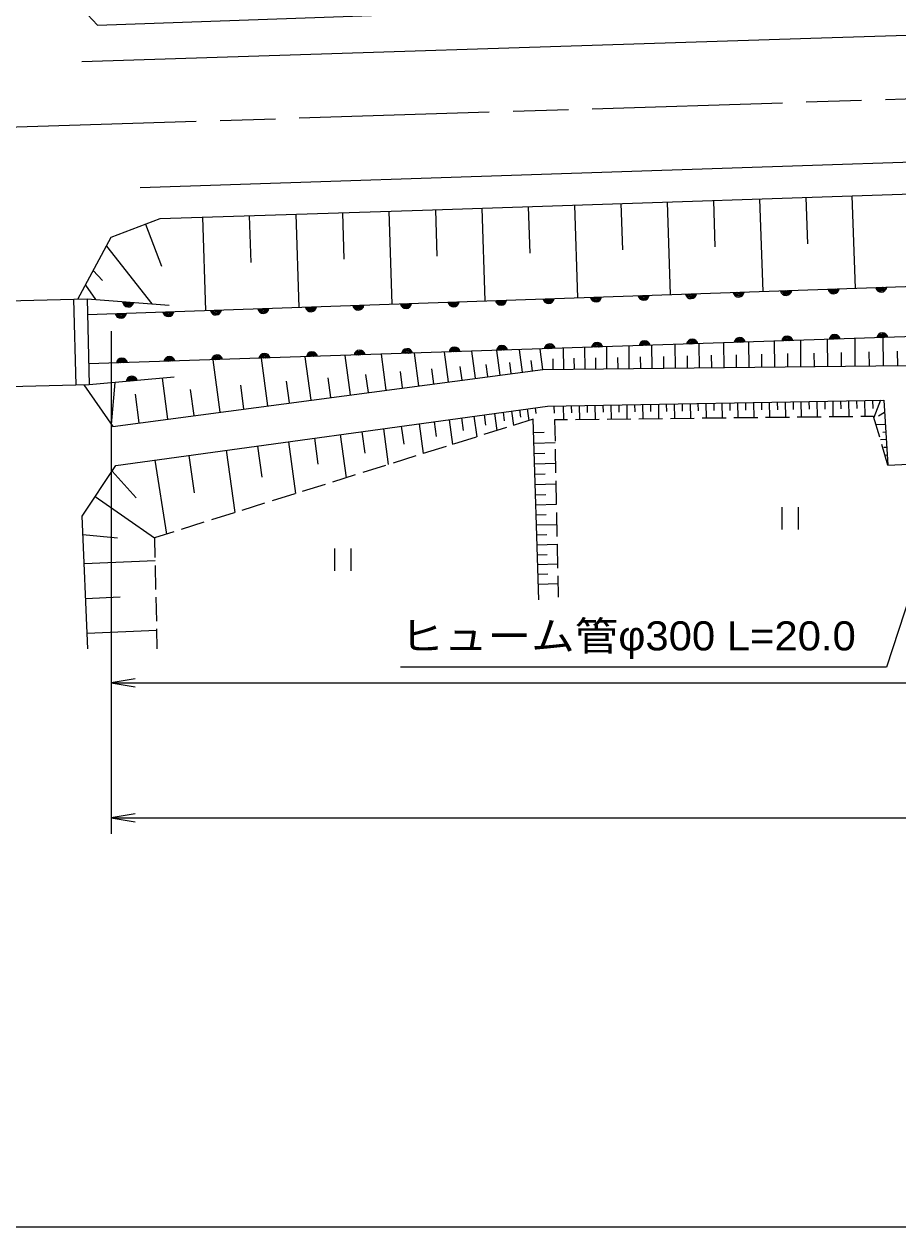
# Model space of a CAD drawing. Units: millimetres, scale not verified. Extents: x 40000 to 680000, y 20000 to 380000.
# Drawn here: x 271890 to 327028, y 205000 to 280858 of the extents above; entities that cross this region are included whole.
import ezdxf
from ezdxf.enums import TextEntityAlignment as Align

# ---------------------------------------------------------------- set-up
doc = ezdxf.new("R2010")
doc.units = ezdxf.units.MM
doc.header["$LTSCALE"] = 1000
doc.linetypes.add('CHAIN', pattern=[18.5, 12, -1.5, 3.5, -1.5])
for name, color, linetype, lineweight in [('M-BMK', 2, 'CHAIN', 13), ('M-STR-HTXT', 7, 'Continuous', 13), ('M-TTL-BAND', 7, 'Continuous', 25), ('M-WORK', 1, 'Continuous', 13)]:
    doc.layers.add(name, color=color, linetype=linetype, lineweight=lineweight)
doc.styles.add('ＭＳ Ｐゴシック', font='')
doc.styles.get('ＭＳ Ｐゴシック').set_extended_font_data('MS PGothic')

# ---------------------------------------------------------------- blocks, each defined once
blk = doc.blocks.new('open_arrow')
at = {"color": 0, "linetype": 'Continuous', "lineweight": -2}
blk.add_lwpolyline([(7.5, 1.25), (0, 0), (7.5, -1.25)], dxfattribs=at)

msp = doc.modelspace()

# ---------------------------------------------------------------- linework, layer by layer
at = {"layer": 'M-BMK'}
msp.add_line((270760, 274356), (370370, 277490), dxfattribs=at)
at = {"layer": 'M-STR-HTXT'}
for p, q in [((277394, 261496), (277394, 229800)), ((277394, 239310), (456469, 239310)), ((277394, 230800), (456469, 230800))]:
    msp.add_line(p, q, dxfattribs=at)
msp.add_lwpolyline([(338756, 278321), (326297, 240309), (295633, 240309)], dxfattribs=at)
at = {"layer": 'M-TTL-BAND'}
msp.add_line((40000, 205000), (579000, 205000), dxfattribs=at)
at = {"layer": 'M-WORK'}
for p, q in [((303698, 269340), (303795, 266416)), ((306622, 269437), (306816, 263595)), ((309543, 269534), (309640, 266613)), ((312464, 269631), (312658, 263796)), ((315382, 269728), (315479, 266811)), ((318300, 269825), (318493, 263997)), ((321214, 269922), (321311, 267008)), ((324128, 270019), (324321, 264197)), ((283150, 268678), (283337, 262788)), ((286095, 268771), (286188, 265826)), ((289040, 268865), (289226, 262990)), ((291977, 268958), (292070, 266021)), ((294914, 269052), (295100, 263192)), ((297844, 269146), (297941, 266216)), ((300773, 269243), (300967, 263394)), ((279559, 268247), (280566, 265587)), ((277087, 266856), (279942, 263207)), ((276258, 265317), (276846, 264679)), ((275758, 264387), (276406, 263480)), ((275900, 262532), (334063, 264532)), ((275171, 258084), (275039, 263500)), ((275876, 263521), (281042, 263122)), ((334127, 261349), (275975, 259422)), ((322603, 259272), (322585, 260966)), ((324336, 259291), (324318, 261024)), ((326109, 259309), (326091, 261082)), ((300376, 258519), (300151, 260223)), ((301927, 258725), (301721, 260275)), ((303337, 258912), (303150, 260322)), ((304621, 259082), (304451, 260365)), ((305938, 259097), (305924, 260414)), ((307286, 259111), (307272, 260459)), ((308665, 259126), (308650, 260505)), ((310076, 259140), (310061, 260551)), ((311519, 259156), (311504, 260599)), ((312996, 259171), (312981, 260648)), ((314507, 259187), (314491, 260698)), ((316053, 259203), (316037, 260749)), ((317635, 259220), (317618, 260802)), ((319253, 259237), (319236, 260855)), ((320909, 259254), (320891, 260910)), ((327016, 259319), (327007, 260226)), ((284265, 256384), (283828, 259682)), ((287266, 256782), (286868, 259783)), ((289997, 257144), (289635, 259874)), ((292482, 257473), (292152, 259958)), ((294743, 257773), (294443, 260034)), ((296800, 258045), (296528, 260103)), ((298673, 258293), (298425, 260166)), ((302632, 258818), (302539, 259523)), ((303979, 258997), (303894, 259638)), ((305280, 259090), (305273, 259749)), ((306612, 259104), (306605, 259778)), ((307975, 259118), (307968, 259808)), ((309370, 259133), (309363, 259838)), ((310798, 259148), (310790, 259870)), ((312258, 259163), (312250, 259902)), ((313752, 259179), (313744, 259935)), ((315280, 259195), (315272, 259968)), ((316844, 259212), (316836, 260003)), ((318444, 259228), (318435, 260038)), ((320081, 259246), (320072, 260074)), ((321756, 259263), (321747, 260110)), ((323469, 259281), (323460, 260148)), ((325223, 259300), (325213, 260186)), ((293612, 257623), (293462, 258753)), ((295772, 257909), (295635, 258938)), ((297737, 258169), (297612, 259105)), ((299525, 258406), (299412, 259258)), ((301152, 258622), (301049, 259397)), ((281369, 258596), (276007, 258104)), ((277401, 255599), (277637, 258254)), ((280967, 255947), (280625, 258528)), ((285766, 256583), (285567, 258083)), ((288631, 256963), (288451, 258328)), ((291239, 257308), (291075, 258551)), ((279155, 255707), (278915, 257519)), ((282616, 256165), (282398, 257814)), ((302652, 256452), (302776, 255551)), ((303148, 256521), (303210, 256070)), ((303643, 256589), (303744, 255854)), ((304138, 256657), (304189, 256290)), ((305321, 256771), (305329, 256329)), ((305912, 256781), (305928, 255898)), ((306412, 256790), (306420, 256348)), ((306912, 256799), (306928, 255909)), ((307412, 256808), (307420, 256363)), ((307912, 256817), (307928, 255920)), ((308412, 256826), (308420, 256377)), ((308912, 256835), (308928, 255930)), ((309412, 256844), (309420, 256392)), ((309912, 256853), (309928, 255941)), ((310412, 256862), (310420, 256406)), ((310912, 256871), (310928, 255952)), ((311412, 256880), (311420, 256420)), ((311911, 256888), (311928, 255963)), ((312411, 256897), (312420, 256435)), ((312911, 256906), (312928, 255974)), ((313411, 256915), (313420, 256449)), ((313911, 256924), (313928, 255985)), ((314411, 256933), (314419, 256464)), ((314911, 256942), (314928, 255996)), ((315411, 256951), (315419, 256478)), ((315911, 256960), (315928, 256007)), ((316411, 256969), (316419, 256493)), ((316911, 256978), (316928, 256018)), ((317411, 256987), (317419, 256507)), ((317910, 256996), (317928, 256029)), ((318410, 257005), (318419, 256521)), ((318910, 257014), (318928, 256040)), ((319410, 257023), (319419, 256536)), ((319910, 257032), (319928, 256051)), ((320410, 257040), (320419, 256550)), ((320910, 257049), (320928, 256062)), ((321410, 257058), (321419, 256565)), ((321910, 257067), (321928, 256073)), ((322410, 257076), (322419, 256579)), ((322910, 257085), (322928, 256084)), ((323410, 257094), (323419, 256594)), ((323911, 257103), (323929, 256095)), ((324415, 257112), (324424, 256608)), ((324919, 257121), (324937, 256106)), ((325426, 257130), (325435, 256623)), ((325934, 257139), (325512, 256050)), ((296822, 255650), (297081, 253769)), ((297762, 255780), (297892, 254839)), ((298703, 255909), (298918, 254344)), ((299485, 256017), (299593, 255234)), ((300268, 256124), (300447, 254823)), ((300919, 256214), (301008, 255563)), ((301569, 256303), (301718, 255220)), ((302111, 256378), (302185, 255836)), ((304020, 255940), (302807, 255561)), ((304370, 244545), (304020, 255940)), ((306179, 255900), (305363, 255891)), ((305363, 255891), (305390, 254550)), ((308179, 255922), (306679, 255906)), ((310179, 255944), (308679, 255928)), ((312179, 255966), (310679, 255950)), ((314179, 255988), (312679, 255972)), ((316179, 256010), (314679, 255994)), ((318179, 256032), (316679, 256016)), ((320178, 256054), (318678, 256037)), ((322178, 256076), (320678, 256059)), ((324178, 256098), (322678, 256081)), ((325494, 256112), (324678, 256103)), ((325874, 254815), (325494, 256112)), ((326187, 256361), (325809, 256129)), ((291843, 254965), (292217, 252248)), ((293202, 255152), (293389, 253794)), ((294561, 255339), (294872, 253078)), ((295691, 255495), (295847, 254364)), ((302330, 255412), (300899, 254964)), ((304046, 255091), (304709, 255112)), ((326235, 255610), (325649, 255584)), ((326266, 255111), (326083, 255100)), ((286613, 254246), (286883, 252283)), ((288576, 254516), (289026, 251249)), ((290210, 254741), (290434, 253107)), ((298513, 254217), (297081, 253770)), ((300421, 254815), (298990, 254367)), ((304066, 254429), (305392, 254469)), ((326294, 254661), (325926, 254638)), ((326396, 253039), (326015, 254336)), ((326325, 254162), (326141, 254151)), ((282289, 253651), (282614, 251291)), ((284650, 253976), (285190, 250049)), ((296604, 253620), (295172, 253172)), ((304086, 253773), (304742, 253793)), ((305400, 254050), (305429, 252550)), ((326357, 253663), (326215, 253654)), ((277452, 252668), (278956, 250972)), ((280140, 253356), (280873, 248699)), ((294695, 253023), (293264, 252575)), ((304107, 253118), (305417, 253158)), ((326388, 253164), (326317, 253160)), ((292786, 252426), (291355, 251978)), ((304126, 252469), (304775, 252489)), ((304146, 251821), (305443, 251861)), ((305439, 252051), (305469, 250551)), ((288969, 251232), (287537, 250784)), ((290878, 251829), (289446, 251381)), ((304166, 251179), (304807, 251199)), ((276379, 251058), (280121, 248463)), ((287060, 250634), (285628, 250186)), ((304186, 250538), (305468, 250577)), ((319704, 250392), (319704, 248992)), ((320754, 248992), (320754, 250392)), ((285151, 250037), (283720, 249589)), ((304205, 249904), (304840, 249923)), ((305479, 250051), (305508, 248551)), ((281334, 248843), (280121, 248463)), ((283243, 249440), (281811, 248992)), ((304225, 249269), (305494, 249308)), ((275599, 248669), (277778, 248450)), ((280121, 248463), (280149, 247208)), ((304244, 248642), (304871, 248661)), ((291472, 247783), (291472, 246383)), ((292522, 246383), (292522, 247783)), ((304263, 248014), (305518, 248053)), ((304282, 247393), (304903, 247412)), ((305518, 248051), (305548, 246552)), ((275678, 246833), (280153, 247025)), ((280160, 246708), (280193, 245209)), ((304301, 246772), (305543, 246811)), ((304320, 246158), (304934, 246177)), ((305558, 246052), (305584, 244710)), ((304339, 245544), (305567, 245582)), ((275772, 244641), (277964, 244735)), ((280204, 244709), (280237, 243209)), ((275866, 242449), (280249, 242638)), ((280248, 242709), (280275, 241454))]:
    msp.add_line(p, q, dxfattribs=at)
for points in [[(273612, 304171), (273841, 292862), (273999, 284354), (274943, 282489), (276526, 280784), (306921, 281866), (346795, 283164), (369684, 283892), (371369, 286084), (371888, 290149)], [(275541, 278504), (321540, 279965), (346414, 280752), (367755, 281497)], [(454138, 276501), (370376, 273551), (279207, 270527)], [(275284, 263506), (277394, 267427), (280474, 268593), (297038, 269119), (334857, 270375), (371802, 271521), (413807, 273023), (455467, 274351), (456469, 273972), (457181, 273268), (457892, 271690), (458578, 269200)], [(275657, 258096), (277481, 255485), (304632, 259083), (337088, 259425), (359158, 260223), (380945, 261001), (389472, 261344), (395018, 260988), (418239, 261985), (446874, 263128), (458745, 263800)], [(326396, 253039), (329469, 253183), (329248, 257195), (338640, 257118), (350143, 257541), (362990, 258149), (377576, 258784), (389686, 259336), (395392, 258894), (410907, 259778), (424775, 260459), (435846, 260854), (449668, 261130), (453625, 261112), (458042, 260284), (460417, 258775), (460868, 247962)], [(275909, 241450), (275550, 249815), (277685, 253018), (304913, 256763), (326138, 257143), (326396, 253039)]]:
    msp.add_lwpolyline(points, dxfattribs=at)
msp.add_lwpolyline([(268293, 263337), (275876, 263521), (276007, 258104), (268424, 257920)], close=True, dxfattribs=at)
for centre, radius, start, end in [((319970, 264102), 354, 190.76668, 353.17186), ((319970, 264102), 283, 192.99072, 350.94782), ((319970, 264102), 212, 196.73705, 347.2015), ((319970, 264102), 142, 204.44878, 339.48977), ((319970, 264102), 100, 214.76644, 329.1721), ((322969, 264205), 354, 190.76668, 353.17186), ((322969, 264205), 283, 192.99072, 350.94782), ((322969, 264205), 212, 196.73705, 347.2015), ((322969, 264205), 142, 204.44878, 339.48977), ((322969, 264205), 100, 214.76644, 329.1721), ((325967, 264308), 354, 190.76668, 353.17186), ((325967, 264308), 283, 192.99072, 350.94782), ((325967, 264308), 212, 196.73705, 347.2015), ((325967, 264308), 142, 204.44878, 339.48977), ((325967, 264308), 100, 214.76644, 329.1721), ((278463, 263375), 354, 184.3852, 346.79038), ((278463, 263375), 283, 186.60924, 344.56634), ((278463, 263375), 212, 190.35556, 340.82001), ((278463, 263375), 142, 198.06729, 333.10828), ((278463, 263375), 100, 208.38495, 322.79062), ((295985, 263277), 354, 190.76668, 353.17186), ((295985, 263277), 283, 192.99072, 350.94782), ((295985, 263277), 212, 196.73705, 347.2015), ((295985, 263277), 142, 204.44878, 339.48977), ((298983, 263380), 354, 190.76668, 353.17186), ((298983, 263380), 283, 192.99072, 350.94782), ((298983, 263380), 212, 196.73705, 347.2015), ((298983, 263380), 142, 204.44878, 339.48977), ((298983, 263380), 100, 214.76644, 329.1721), ((301981, 263483), 354, 190.76668, 353.17186), ((301981, 263483), 283, 192.99072, 350.94782), ((301981, 263483), 212, 196.73705, 347.2015), ((301981, 263483), 142, 204.44878, 339.48977), ((301981, 263483), 100, 214.76644, 329.1721), ((304979, 263586), 354, 190.76668, 353.17186), ((304979, 263586), 283, 192.99072, 350.94782), ((304979, 263586), 212, 196.73705, 347.2015), ((304979, 263586), 142, 204.44878, 339.48977), ((304979, 263586), 100, 214.76644, 329.1721), ((307977, 263689), 354, 190.76668, 353.17186), ((307977, 263689), 283, 192.99072, 350.94782), ((307977, 263689), 212, 196.73705, 347.2015), ((307977, 263689), 142, 204.44878, 339.48977), ((307977, 263689), 100, 214.76644, 329.1721), ((310976, 263792), 354, 190.76668, 353.17186), ((310976, 263792), 283, 192.99072, 350.94782), ((310976, 263792), 212, 196.73705, 347.2015), ((310976, 263792), 142, 204.44878, 339.48977), ((310976, 263792), 100, 214.76644, 329.1721), ((313974, 263896), 354, 190.76668, 353.17186), ((313974, 263896), 283, 192.99072, 350.94782), ((313974, 263896), 212, 196.73705, 347.2015), ((313974, 263896), 142, 204.44878, 339.48977), ((313974, 263896), 100, 214.76644, 329.1721), ((316972, 263999), 354, 190.76668, 353.17186), ((316972, 263999), 283, 192.99072, 350.94782), ((316972, 263999), 212, 196.73705, 347.2015), ((316972, 263999), 142, 204.44878, 339.48977), ((316972, 263999), 100, 214.76644, 329.1721), ((277995, 262658), 354, 190.76668, 353.17186), ((277995, 262658), 283, 192.99072, 350.94782), ((277995, 262658), 212, 196.73705, 347.2015), ((277995, 262658), 142, 204.44878, 339.48977), ((277995, 262658), 100, 214.76644, 329.1721), ((280993, 262762), 354, 190.76668, 353.17186), ((280993, 262762), 283, 192.99072, 350.94782), ((280993, 262762), 212, 196.73705, 347.2015), ((280993, 262762), 142, 204.44878, 339.48977), ((280993, 262762), 100, 214.76644, 329.1721), ((283992, 262865), 354, 190.76668, 353.17186), ((283992, 262865), 283, 192.99072, 350.94782), ((283992, 262865), 212, 196.73705, 347.2015), ((283992, 262865), 142, 204.44878, 339.48977), ((283992, 262865), 100, 214.76644, 329.1721), ((286990, 262968), 354, 190.76668, 353.17186), ((286990, 262968), 283, 192.99072, 350.94782), ((286990, 262968), 212, 196.73705, 347.2015), ((286990, 262968), 142, 204.44878, 339.48977), ((286990, 262968), 100, 214.76644, 329.1721), ((289988, 263071), 354, 190.76668, 353.17186), ((289988, 263071), 283, 192.99072, 350.94782), ((289988, 263071), 212, 196.73705, 347.2015), ((289988, 263071), 142, 204.44878, 339.48977), ((289988, 263071), 100, 214.76644, 329.1721), ((292986, 263174), 354, 190.76668, 353.17186), ((292986, 263174), 283, 192.99072, 350.94782), ((292986, 263174), 212, 196.73705, 347.2015), ((292986, 263174), 142, 204.44878, 339.48977), ((292986, 263174), 100, 214.76644, 329.1721), ((295985, 263277), 100, 214.76644, 329.1721), ((314048, 260629), 354, 10.69547, 173.10065), ((317046, 260729), 354, 10.69547, 173.10065), ((317046, 260729), 283, 12.91951, 170.87661), ((320045, 260828), 354, 10.69547, 173.10065), ((320045, 260828), 283, 12.91951, 170.87661), ((320045, 260828), 212, 16.66583, 167.13028), ((320045, 260828), 142, 24.37756, 159.41855), ((323043, 260927), 354, 10.69547, 173.10065), ((323043, 260927), 283, 12.91951, 170.87661), ((323043, 260927), 212, 16.66583, 167.13028), ((323043, 260927), 142, 24.37756, 159.41855), ((323043, 260927), 100, 34.69523, 149.10089), ((326041, 261027), 354, 10.69547, 173.10065), ((326041, 261027), 283, 12.91951, 170.87661), ((326041, 261027), 212, 16.66583, 167.13028), ((326041, 261027), 142, 24.37756, 159.41855), ((326041, 261027), 100, 34.69523, 149.10089), ((293059, 259934), 354, 10.69547, 173.10065), ((293059, 259934), 283, 12.91951, 170.87661), ((296058, 260033), 354, 10.69547, 173.10065), ((296058, 260033), 283, 12.91951, 170.87661), ((296058, 260033), 212, 16.66583, 167.13028), ((299056, 260132), 354, 10.69547, 173.10065), ((299056, 260132), 283, 12.91951, 170.87661), ((299056, 260132), 212, 16.66583, 167.13028), ((299056, 260132), 142, 24.37756, 159.41855), ((299056, 260132), 100, 34.69523, 149.10089), ((302054, 260232), 354, 10.69547, 173.10065), ((302054, 260232), 283, 12.91951, 170.87661), ((302054, 260232), 212, 16.66583, 167.13028), ((302054, 260232), 142, 24.37756, 159.41855), ((302054, 260232), 100, 34.69523, 149.10089), ((305053, 260331), 354, 10.69547, 173.10065), ((305053, 260331), 283, 12.91951, 170.87661), ((305053, 260331), 212, 16.66583, 167.13028), ((305053, 260331), 142, 24.37756, 159.41855), ((305053, 260331), 100, 34.69523, 149.10089), ((308051, 260430), 354, 10.69547, 173.10065), ((308051, 260430), 283, 12.91951, 170.87661), ((308051, 260430), 212, 16.66583, 167.13028), ((308051, 260430), 142, 24.37756, 159.41855), ((308051, 260430), 100, 34.69523, 149.10089), ((311050, 260530), 354, 10.69547, 173.10065), ((311050, 260530), 283, 12.91951, 170.87661), ((311050, 260530), 212, 16.66583, 167.13028), ((311050, 260530), 142, 24.37756, 159.41855), ((311050, 260530), 100, 34.69523, 149.10089), ((314048, 260629), 283, 12.91951, 170.87661), ((314048, 260629), 212, 16.66583, 167.13028), ((314048, 260629), 142, 24.37756, 159.41855), ((314048, 260629), 100, 34.69523, 149.10089), ((317046, 260729), 212, 16.66583, 167.13028), ((317046, 260729), 142, 24.37756, 159.41855), ((317046, 260729), 100, 34.69523, 149.10089), ((320045, 260828), 100, 34.69523, 149.10089), ((278068, 259437), 354, 10.69547, 173.10065), ((278068, 259437), 283, 12.91951, 170.87661), ((278068, 259437), 212, 16.66583, 167.13028), ((278068, 259437), 142, 24.37756, 159.41855), ((278068, 259437), 100, 34.69523, 149.10089), ((281066, 259536), 354, 10.69547, 173.10065), ((281066, 259536), 283, 12.91951, 170.87661), ((281066, 259536), 212, 16.66583, 167.13028), ((281066, 259536), 142, 24.37756, 159.41855), ((281066, 259536), 100, 34.69523, 149.10089), ((284064, 259636), 354, 10.69547, 173.10065), ((284064, 259636), 283, 12.91951, 170.87661), ((284064, 259636), 212, 16.66583, 167.13028), ((284064, 259636), 142, 24.37756, 159.41855), ((284064, 259636), 100, 34.69523, 149.10089), ((287063, 259735), 354, 10.69547, 173.10065), ((287063, 259735), 283, 12.91951, 170.87661), ((287063, 259735), 212, 16.66583, 167.13028), ((287063, 259735), 142, 24.37756, 159.41855), ((287063, 259735), 100, 34.69523, 149.10089), ((290061, 259834), 354, 10.69547, 173.10065), ((290061, 259834), 283, 12.91951, 170.87661), ((290061, 259834), 212, 16.66583, 167.13028), ((290061, 259834), 142, 24.37756, 159.41855), ((290061, 259834), 100, 34.69523, 149.10089), ((293059, 259934), 212, 16.66583, 167.13028), ((293059, 259934), 142, 24.37756, 159.41855), ((293059, 259934), 100, 34.69523, 149.10089), ((296058, 260033), 142, 24.37756, 159.41855), ((296058, 260033), 100, 34.69523, 149.10089), ((278693, 258296), 354, 14.04359, 176.44877), ((278693, 258296), 283, 16.26763, 174.22473), ((278693, 258296), 212, 20.01395, 170.4784), ((278693, 258296), 142, 27.72568, 162.76667), ((278693, 258296), 100, 38.04335, 152.44901)]:
    msp.add_arc(centre, radius, start, end, dxfattribs=at)

# ---------------------------------------------------------------- block references
at = {"layer": 'M-STR-HTXT', "xscale": 200, "yscale": 200}
for p in [(277394, 239310), (277394, 230800)]:
    msp.add_blockref('open_arrow', p, dxfattribs=at)

# ---------------------------------------------------------------- texts
at = {"layer": 'M-STR-HTXT', "style": 'ＭＳ Ｐゴシック', "width": 1.1}
msp.add_text('ヒューム管φ300 L=20.0', height=1833, dxfattribs=at).set_placement((295633, 240809), align=Align.BOTTOM_LEFT)

doc.saveas('drawing.dxf')
